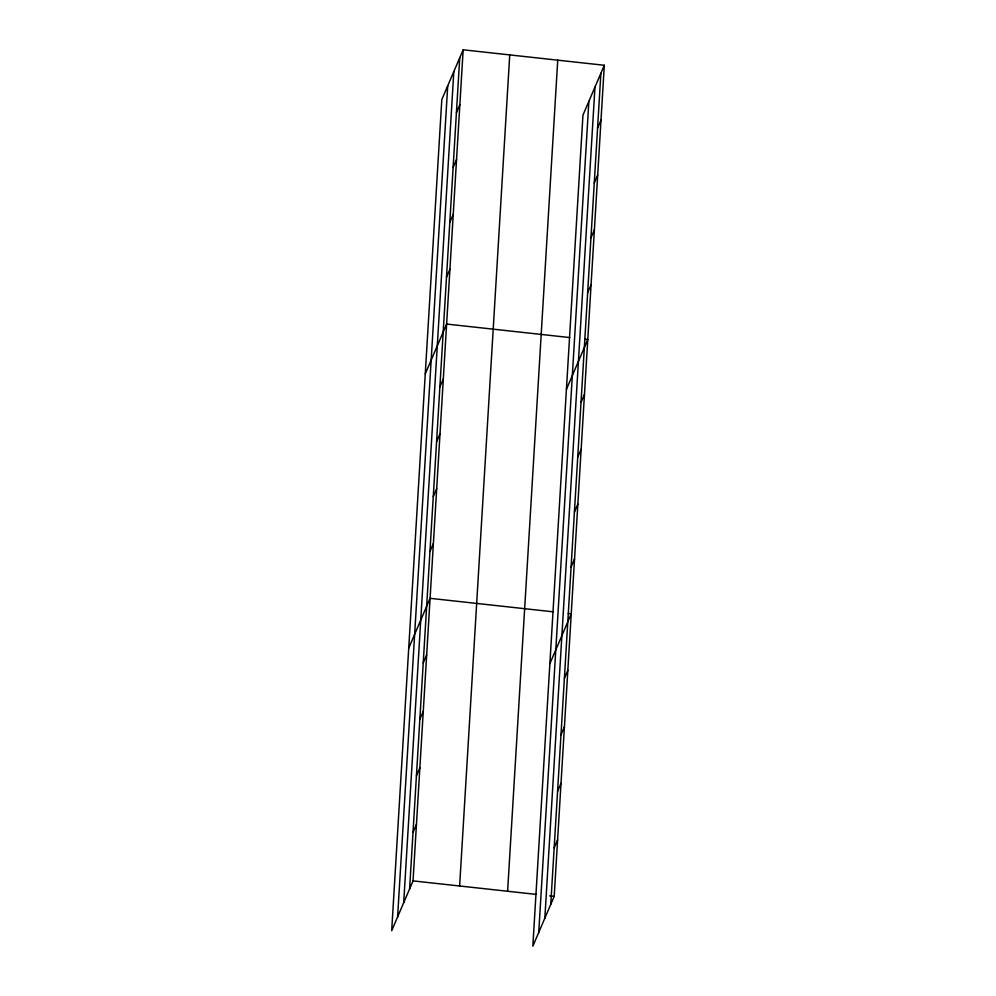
<?xml version="1.0" encoding="UTF-8"?>
<svg xmlns="http://www.w3.org/2000/svg" width="996" height="996" viewBox="0 0 996 996"><rect width="100%" height="100%" fill="white"/><g stroke="black" fill="none" stroke-linecap="round" stroke-linejoin="round"><path stroke-width="1.49" d="M397.603 916.93L447.714 85.843M403.691 902.712L453.815 71.625M409.605 888.918L459.729 57.83M463.165 49.8L441.801 99.637L391.689 930.725L413.041 880.887L463.165 49.8L604.311 65.275L554.199 896.363L532.835 946.2L582.959 115.113L604.311 65.275M459.629 885.992L509.74 54.905M507.611 891.258L557.735 60.171M538.749 932.405L588.873 101.318M544.837 918.188L594.961 87.1M550.751 904.393L600.874 73.306M456.417 112.673L459.853 104.655M453.105 167.527L456.554 159.509M449.806 222.382L453.242 214.352M446.494 277.237L449.931 269.206M425.267 373.898L446.619 324.061L569.749 337.557M439.871 386.934L443.32 378.916M436.572 441.788L440.008 433.758M433.26 496.643L436.696 488.613M597.563 128.148L601.011 120.13M429.948 551.498L433.397 543.467M594.263 183.003L597.7 174.985M408.721 648.159L430.085 598.322L553.203 611.818M590.952 237.857L594.388 229.827M423.238 662.863L426.674 654.833M587.64 292.712L591.089 284.682M419.826 719.373L423.263 711.343M566.413 389.374L587.777 339.536L584.764 339.2M416.415 775.884L419.864 767.866M581.029 402.409L584.465 394.391M413.016 832.407L416.453 824.377M577.717 457.264L581.154 449.233M574.406 512.118L577.854 504.088M571.106 566.973L574.543 558.943M549.879 663.635L571.231 613.797L568.23 613.461M564.383 678.338L567.832 670.308M560.985 734.849L564.421 726.819M557.573 791.359L561.009 783.342M554.162 847.882L557.598 839.852M413.041 880.887L536.159 894.383M549.692 895.877L554.199 896.363"/></g></svg>
